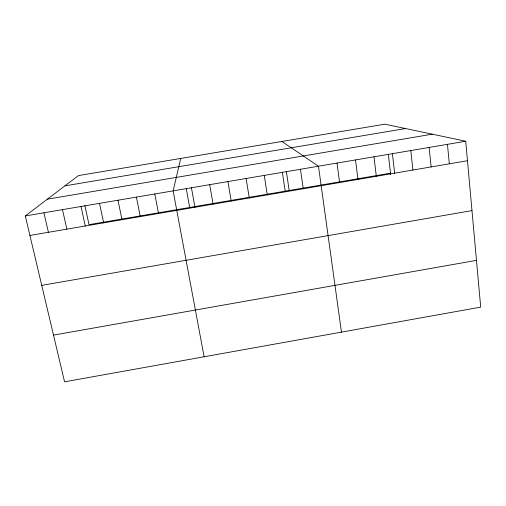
<?xml version="1.0" encoding="UTF-8"?>
<svg xmlns="http://www.w3.org/2000/svg" width="506" height="506" viewBox="0 0 506 506"><rect width="100%" height="100%" fill="white"/><g stroke="black" fill="none" stroke-linecap="round" stroke-linejoin="round"><path stroke-width="0.76" d="M180.737 158.435L173.128 190.87L204.114 356.774M25.3 215.948L78.405 175.607L384.857 124.179L465.716 141.237L480.7 307.129L64.572 381.821L25.3 215.948L465.716 141.237M53.509 335.105L476.475 260.362M41.732 285.365L471.978 210.61M390.524 173.185L89.024 224.664L84.9 205.613M29.917 235.448L467.474 160.718M64.894 185.866L405.546 128.543M47.368 199.181L432.263 134.179M281.88 141.459L318.476 166.215L341.455 332.126M43.914 212.786L48.412 232.292M62.491 209.636L66.862 229.142M81.03 206.492L85.274 225.992M99.524 203.355L103.654 222.855M117.987 200.224L121.99 219.724M136.405 197.1L140.288 216.6M154.785 193.981L158.549 213.481M186.208 188.428L189.68 207.479M191.426 187.764L194.949 207.264M209.693 184.671L213.096 204.165M227.921 181.578L231.204 201.072M246.106 178.491L249.275 197.985M264.258 175.411L267.307 194.905M282.367 172.337L285.302 191.831M286.345 171.445L289.185 190.49M300.444 169.276L303.258 188.77M337.021 163.071L339.602 182.558M355.522 159.934L357.982 179.421M373.985 156.797L376.331 176.284M392.409 153.672L394.636 173.16M388.355 154.438L390.695 174.678M410.796 150.554L412.902 170.041M429.139 147.442L431.131 166.929M447.443 144.336L449.322 163.824"/></g></svg>
